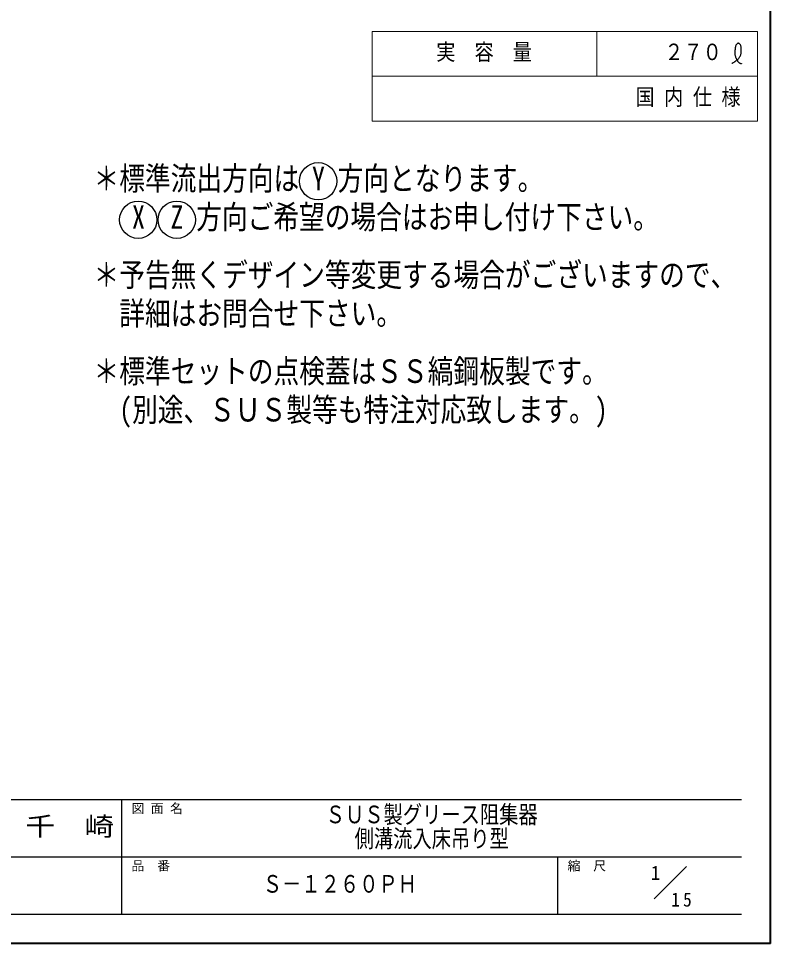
# Model space of a CAD drawing. Units: millimetres at full size, sheet at 1:15; details may follow other scales. Extents: x -3137 to 2938, y -2236 to 1979.
# Drawn here: x 1183 to 2938, y -2236 to -76 of the extents above; entities that cross this region are included whole.
import ezdxf
from ezdxf.enums import TextEntityAlignment as Align

# ---------------------------------------------------------------- set-up
doc = ezdxf.new("R2010")
doc.units = ezdxf.units.MM
doc.header["$LTSCALE"] = 15
doc.layers.add('0-0_ﾚｲﾔ1', color=4, linetype='Continuous', lineweight=9)
doc.layers.add('0-6_補助線', color=5, linetype='Continuous', lineweight=25)
doc.styles.add('ＭＳ ゴシック', font='')
doc.styles.get('ＭＳ ゴシック').set_extended_font_data('MS Gothic')

msp = doc.modelspace()

# ---------------------------------------------------------------- linework, layer by layer
at = {"layer": '0-0_ﾚｲﾔ1', "color": 1, "lineweight": 40}
for q in [(2937.64, 1979.43), (-3137.36, -2235.57)]:
    msp.add_line((2937.64, -2235.57), q, dxfattribs=at)
at = {"layer": '0-0_ﾚｲﾔ1', "color": 3, "lineweight": 18}
for p, q in [((2007.64, -105.57), (2907.64, -105.57)), ((2007.64, -105.57), (2007.64, -315.57)), ((2532.64, -105.57), (2532.64, -210.57)), ((2907.64, -105.57), (2907.64, -315.57)), ((2007.64, -210.57), (2907.64, -210.57)), ((2007.64, -315.57), (2907.64, -315.57))]:
    msp.add_line(p, q, dxfattribs=at)
at = {"layer": '0-0_ﾚｲﾔ1', "color": 6, "lineweight": 25}
for p, q in [((2870.14, -1900.21), (-99.86, -1900.21)), ((1423.71, -2168.07), (1423.71, -1900.21)), ((2870.14, -2034.14), (1021.93, -2034.14)), ((2441.57, -2168.07), (2441.57, -2034.14)), ((2870.14, -2168.07), (-99.86, -2168.07))]:
    msp.add_line(p, q, dxfattribs=at)
at = {"layer": '0-0_ﾚｲﾔ1', "color": 7, "lineweight": 18}
msp.add_line((2665.81, -2131.33), (2741.57, -2055.57), dxfattribs=at)
at = {"layer": '0-0_ﾚｲﾔ1', "color": 5, "lineweight": 25}
for points in [[(2847.2, -180.58), (2848.42, -179.87), (2850.52, -178.65), (2852.61, -177.39), (2854.66, -176.09), (2856.67, -174.71), (2858.63, -173.25), (2859.74, -172.36), (2860.55, -171.66), (2861.9, -170.41), (2863.19, -169.08), (2864.39, -167.68), (2865.48, -166.21), (2866.44, -164.66), (2866.93, -163.72), (2867.28, -162.96), (2867.82, -161.61), (2868.26, -160.22), (2868.62, -158.81), (2868.9, -157.37), (2869.11, -155.93), (2869.19, -155.09), (2869.26, -154.22), (2869.32, -152.73), (2869.33, -151.24), (2869.31, -149.74), (2869.27, -148.24), (2869.22, -146.72), (2869.19, -145.84), (2869.17, -144.91), (2869.11, -143.3), (2868.98, -141.71), (2868.73, -140.15), (2868.3, -138.63), (2867.64, -137.19), (2867.14, -136.39), (2866.81, -135.96), (2866.18, -135.26), (2865.48, -134.64), (2864.72, -134.12)], [(2864.72, -134.12), (2863.92, -133.75), (2863.1, -133.54), (2862.61, -133.51), (2862.21, -133.53), (2861.53, -133.68), (2860.86, -133.95), (2860.21, -134.31), (2859.59, -134.75), (2859.02, -135.25), (2858.71, -135.56), (2858.28, -136.05), (2857.63, -136.94), (2857.09, -137.88), (2856.64, -138.86), (2856.28, -139.88), (2855.98, -140.92), (2855.83, -141.52), (2855.67, -142.29), (2855.43, -143.61), (2855.25, -144.94), (2855.1, -146.28), (2854.98, -147.62), (2854.87, -148.96), (2854.8, -149.75), (2854.72, -150.68), (2854.59, -152.29), (2854.48, -153.89), (2854.41, -155.5), (2854.41, -157.1), (2854.5, -158.69), (2854.6, -159.61), (2854.72, -160.41), (2854.99, -161.78), (2855.34, -163.13), (2855.75, -164.47), (2856.22, -165.79), (2856.74, -167.09), (2857.06, -167.83), (2857.3, -168.37)], [(2857.3, -168.37), (2857.73, -169.29), (2858.18, -170.19), (2858.64, -171.09), (2859.13, -171.98), (2859.64, -172.87), (2859.94, -173.38), (2860.31, -173.98), (2860.97, -175), (2861.67, -175.98), (2862.43, -176.91), (2863.24, -177.77), (2864.12, -178.54), (2864.67, -178.93), (2865.14, -179.23), (2865.98, -179.69), (2866.86, -180.08), (2867.78, -180.43), (2868.71, -180.74), (2869.66, -181.03), (2870.22, -181.2)]]:
    msp.add_lwpolyline(points, dxfattribs=at)
for centre in [(1881.89, -455.57), (1461.89, -545.57), (1551.89, -545.57)]:
    msp.add_circle(centre, 43.5, dxfattribs=at)

# ---------------------------------------------------------------- texts
at = {"layer": '0-0_ﾚｲﾔ1', "color": 7, "style": 'ＭＳ ゴシック'}
for s, height, width, p in [('実\u3000容\u3000量', 38.49, 0.85, (2157.64, -184.32)), ('２７０', 38.49, 0.85, (2690.14, -184.32)), ('国 内 仕 様', 38.49, 0.85, (2622.64, -289.32)), ('＊標準流出方向は Y 方向となります。', 54.99, 0.8, (1357.64, -493.07)), (' X  Z 方向ご希望の場合はお申し付け下さい。', 54.99, 0.8, (1417.64, -583.07)), ('＊予告無くデザイン等変更する場合がございますので、', 54.99, 0.8, (1357.64, -718.07)), ('詳細はお問合せ下さい。', 54.99, 0.8, (1417.64, -808.07)), ('＊標準セットの点検蓋はＳＳ縞鋼板製です。', 54.99, 0.8, (1357.64, -943.07)), ('(別途、ＳＵＳ製等も特注対応致します。)', 54.99, 0.8, (1417.64, -1033.07)), ('千\u3000崎', 43.99, 1.15, (1198.71, -1997.18))]:
    msp.add_text(s, height=height, dxfattribs=dict(at, width=width)).set_placement(p, align=Align.BOTTOM_LEFT)
for s, height, p in [('図 面 名', 21.99, (1446.21, -1937.71)), ('品\u3000番', 21.99, (1446.21, -2071.64)), ('縮\u3000尺', 21.99, (2464.07, -2071.64)), ('1', 32.99, (2658.19, -2096.86))]:
    msp.add_text(s, height=height, dxfattribs=at).set_placement(p, align=Align.BOTTOM_LEFT)
at = {"layer": '0-0_ﾚｲﾔ1', "color": 7, "insert": (2706.14, -2149.92), "char_height": 32.99, "attachment_point": 7, "style": 'ＭＳ ゴシック'}
msp.add_mtext('\\T1.36;\\W0.9;15', dxfattribs=at)
at = {"layer": '0-6_補助線', "color": 7, "style": 'ＭＳ ゴシック', "width": 0.8}
for s, p in [('ＳＵＳ製グリース阻集器', (1899.43, -1967.18)), ('側溝流入床吊り型', (1966.93, -2023.43)), ('Ｓ－１２６０ＰＨ', (1752.64, -2129.23))]:
    msp.add_text(s, height=41.24, dxfattribs=at).set_placement(p, align=Align.BOTTOM_LEFT)

doc.saveas('drawing.dxf')
